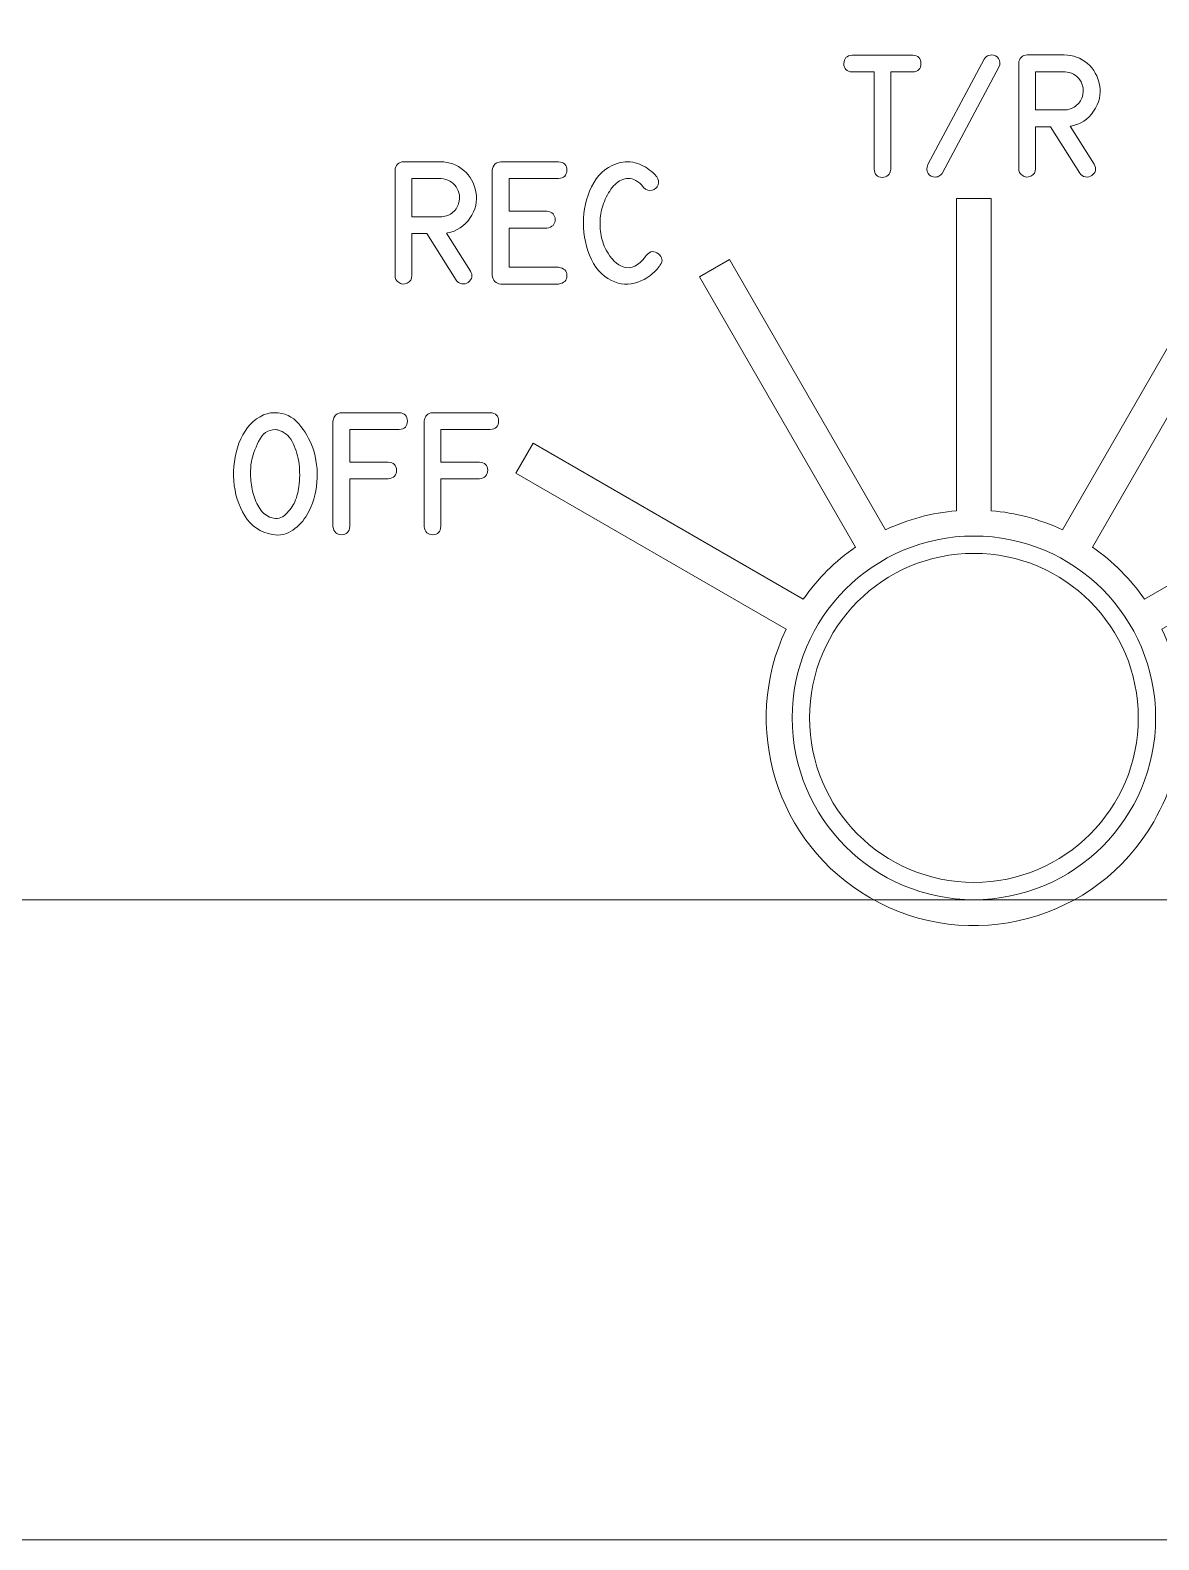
# Model space of a CAD drawing. Header units: millimetres. Extents: x -149 to 112, y -213 to 105.
# Drawn here: x -1.92 to 30.68, y 30.03 to 73.62 of the extents above; entities that cross this region are included whole.
import ezdxf

# ---------------------------------------------------------------- set-up
doc = ezdxf.new("R2010")
doc.units = ezdxf.units.MM
doc.header["$MEASUREMENT"] = 0
doc.layers.add('Layer 1', color=7, linetype='Continuous')

msp = doc.modelspace()

# ---------------------------------------------------------------- linework, layer by layer
at = {"layer": 'Layer 1', "color": 250, "lineweight": 9}
msp.add_ellipse((25.3415, 53.7623), major_axis=(0, 4.7501), ratio=0.9999789, dxfattribs=at)
at = {"layer": 'Layer 1', "lineweight": 9}
msp.add_open_spline([(-78.3355, 103.1308), (-78.3355, 103.1308), (-78.3355, 91.1433), (-78.3355, 91.1433), (-78.3355, 91.1433), (-78.3345, 89.553), (-78.9653, 88.0275), (-80.0891, 86.9023), (-80.0891, 86.9023), (-81.2129, 85.777), (-82.7452, 85.1443), (-84.3355, 85.1433), (-84.3355, 85.1433), (-84.3355, 85.1433), (-86.798, 85.1433), (-86.798, 85.1433), (-86.798, 85.1433), (-87.1961, 85.1431), (-87.5778, 84.9847), (-87.8591, 84.703), (-87.8591, 84.703), (-88.1404, 84.4214), (-88.2983, 84.0414), (-88.298, 83.6433), (-88.298, 83.6433), (-88.298, 83.6433), (-88.298, 51.0183), (-88.298, 51.0183), (-88.298, 51.0183), (-88.2978, 50.6203), (-88.1394, 50.2386), (-87.8577, 49.9573), (-87.8577, 49.9573), (-87.5761, 49.676), (-87.1961, 49.5181), (-86.798, 49.5183), (-86.798, 49.5183), (-86.798, 49.5183), (-84.3355, 49.5183), (-84.3355, 49.5183), (-84.3355, 49.5183), (-82.7452, 49.5193), (-81.2197, 48.8886), (-80.0945, 47.7648), (-80.0945, 47.7648), (-78.9692, 46.641), (-78.3365, 45.1086), (-78.3355, 43.5183), (-78.3355, 43.5183), (-78.3355, 43.5183), (-78.3355, 31.5308), (-78.3355, 31.5308), (-78.3355, 31.5308), (-78.3353, 31.1328), (-78.1769, 30.7511), (-77.8952, 30.4698), (-77.8952, 30.4698), (-77.6136, 30.1885), (-77.2336, 30.0306), (-76.8355, 30.0308), (-76.8355, 30.0308), (-76.8355, 30.0308), (44.6895, 30.0308), (44.6895, 30.0308), (44.6895, 30.0308), (45.0875, 30.0311), (45.4692, 30.1895), (45.7505, 30.4711), (45.7505, 30.4711), (46.0318, 30.7528), (46.1897, 31.1328), (46.1895, 31.5308), (46.1895, 31.5308), (46.1895, 31.5308), (46.1895, 43.5183), (46.1895, 43.5183), (46.1895, 43.5183), (46.1885, 45.1086), (46.8192, 46.6342), (47.943, 47.7594), (47.943, 47.7594), (49.0668, 48.8846), (50.5992, 49.5173), (52.1895, 49.5183), (52.1895, 49.5183), (52.1895, 49.5183), (54.652, 49.5183), (54.652, 49.5183), (54.652, 49.5183), (55.05, 49.5186), (55.4317, 49.677), (55.713, 49.9586), (55.713, 49.9586), (55.9943, 50.2403), (56.1522, 50.6203), (56.152, 51.0183), (56.152, 51.0183), (56.152, 51.0183), (56.152, 83.6433), (56.152, 83.6433), (56.152, 83.6433), (56.1517, 84.0414), (55.9933, 84.4231), (55.7117, 84.7044), (55.7117, 84.7044), (55.43, 84.9857), (55.05, 85.1436), (54.652, 85.1433), (54.652, 85.1433), (54.652, 85.1433), (52.1895, 85.1433), (52.1895, 85.1433), (52.1895, 85.1433), (50.5992, 85.1423), (49.0736, 85.7731), (47.9484, 86.8969), (47.9484, 86.8969), (46.8232, 88.0207), (46.1905, 89.553), (46.1895, 91.1433), (46.1895, 91.1433), (46.1895, 91.1433), (46.1895, 103.1308), (46.1895, 103.1308), (46.1895, 103.1308), (46.1892, 103.5289), (46.0308, 103.9106), (45.7492, 104.1919), (45.7492, 104.1919), (45.4675, 104.4732), (45.0875, 104.6311), (44.6895, 104.6308), (44.6895, 104.6308), (44.6895, 104.6308), (-76.8355, 104.6308), (-76.8355, 104.6308), (-76.8355, 104.6308), (-77.2336, 104.6306), (-77.6153, 104.4722), (-77.8966, 104.1905), (-77.8966, 104.1905), (-78.1779, 103.9089), (-78.3358, 103.5289), (-78.3355, 103.1308)], degree=3, knots=[0, 0, 0, 0, 0.027027, 0.027027, 0.027027, 0.027027, 0.0540541, 0.0540541, 0.0540541, 0.0540541, 0.0810811, 0.0810811, 0.0810811, 0.0810811, 0.1081081, 0.1081081, 0.1081081, 0.1081081, 0.1351351, 0.1351351, 0.1351351, 0.1351351, 0.1621622, 0.1621622, 0.1621622, 0.1621622, 0.1891892, 0.1891892, 0.1891892, 0.1891892, 0.2162162, 0.2162162, 0.2162162, 0.2162162, 0.2432432, 0.2432432, 0.2432432, 0.2432432, 0.2702703, 0.2702703, 0.2702703, 0.2702703, 0.2972973, 0.2972973, 0.2972973, 0.2972973, 0.3243243, 0.3243243, 0.3243243, 0.3243243, 0.3513514, 0.3513514, 0.3513514, 0.3513514, 0.3783784, 0.3783784, 0.3783784, 0.3783784, 0.4054054, 0.4054054, 0.4054054, 0.4054054, 0.4324324, 0.4324324, 0.4324324, 0.4324324, 0.4594595, 0.4594595, 0.4594595, 0.4594595, 0.4864865, 0.4864865, 0.4864865, 0.4864865, 0.5135135, 0.5135135, 0.5135135, 0.5135135, 0.5405405, 0.5405405, 0.5405405, 0.5405405, 0.5675676, 0.5675676, 0.5675676, 0.5675676, 0.5945946, 0.5945946, 0.5945946, 0.5945946, 0.6216216, 0.6216216, 0.6216216, 0.6216216, 0.6486486, 0.6486486, 0.6486486, 0.6486486, 0.6756757, 0.6756757, 0.6756757, 0.6756757, 0.7027027, 0.7027027, 0.7027027, 0.7027027, 0.7297297, 0.7297297, 0.7297297, 0.7297297, 0.7567568, 0.7567568, 0.7567568, 0.7567568, 0.7837838, 0.7837838, 0.7837838, 0.7837838, 0.8108108, 0.8108108, 0.8108108, 0.8108108, 0.8378378, 0.8378378, 0.8378378, 0.8378378, 0.8648649, 0.8648649, 0.8648649, 0.8648649, 0.8918919, 0.8918919, 0.8918919, 0.8918919, 0.9189189, 0.9189189, 0.9189189, 0.9189189, 0.9459459, 0.9459459, 0.9459459, 0.9459459, 1, 1, 1, 1], dxfattribs=at)
at = {"layer": 'Layer 1', "color": 240, "lineweight": 9}
for points, knots in [([(22.4573, 69.6093), (22.4573, 69.6093), (22.4573, 72.4103), (22.4573, 72.4103), (22.4573, 72.4103), (22.4573, 72.4103), (21.8253, 72.4103), (21.8253, 72.4103), (21.8253, 72.4103), (21.6647, 72.4226), (21.5842, 72.5037), (21.5848, 72.6519), (21.5848, 72.6519), (21.5854, 72.8007), (21.6659, 72.8824), (21.8253, 72.8959), (21.8253, 72.8959), (21.8253, 72.8959), (23.5738, 72.8959), (23.5738, 72.8959), (23.5738, 72.8959), (23.732, 72.8836), (23.8119, 72.8018), (23.8125, 72.6519), (23.8125, 72.6519), (23.8131, 72.5026), (23.7332, 72.4214), (23.5738, 72.4103), (23.5738, 72.4103), (23.5738, 72.4103), (22.9435, 72.4103), (22.9435, 72.4103), (22.9435, 72.4103), (22.9435, 72.4103), (22.9435, 69.6093), (22.9435, 69.6093), (22.9435, 69.6093), (22.9171, 69.4464), (22.8324, 69.3658), (22.689, 69.3682), (22.689, 69.3682), (22.5461, 69.3706), (22.4691, 69.4511), (22.4573, 69.6093)], [0, 0, 0, 0, 0.0833333, 0.0833333, 0.0833333, 0.0833333, 0.1666667, 0.1666667, 0.1666667, 0.1666667, 0.25, 0.25, 0.25, 0.25, 0.3333333, 0.3333333, 0.3333333, 0.3333333, 0.4166667, 0.4166667, 0.4166667, 0.4166667, 0.5, 0.5, 0.5, 0.5, 0.5833333, 0.5833333, 0.5833333, 0.5833333, 0.6666667, 0.6666667, 0.6666667, 0.6666667, 0.75, 0.75, 0.75, 0.75, 0.8333333, 0.8333333, 0.8333333, 0.8333333, 1, 1, 1, 1]), ([(25.6403, 72.7777), (25.675, 72.84), (25.7167, 72.8765), (25.7655, 72.887), (25.7655, 72.887), (25.8143, 72.8982), (25.8414, 72.9035), (25.8473, 72.9035), (25.8473, 72.9035), (25.9302, 72.9035), (25.9984, 72.8676), (26.0519, 72.7965), (26.0519, 72.7965), (26.106, 72.7254), (26.1089, 72.6419), (26.0607, 72.5454), (26.0607, 72.5454), (26.0607, 72.5454), (24.435, 69.4999), (24.435, 69.4999), (24.435, 69.4999), (24.4209, 69.4734), (24.3962, 69.4464), (24.3609, 69.4181), (24.3609, 69.4181), (24.3251, 69.3899), (24.278, 69.3758), (24.2192, 69.3758), (24.2192, 69.3758), (24.1369, 69.3758), (24.0711, 69.4117), (24.0223, 69.4828), (24.0223, 69.4828), (23.9735, 69.5539), (23.9688, 69.6392), (24.0076, 69.7392), (24.0076, 69.7392), (24.0076, 69.7392), (25.6403, 72.7777), (25.6403, 72.7777)], [0, 0, 0, 0, 0.0909091, 0.0909091, 0.0909091, 0.0909091, 0.1818182, 0.1818182, 0.1818182, 0.1818182, 0.2727273, 0.2727273, 0.2727273, 0.2727273, 0.3636364, 0.3636364, 0.3636364, 0.3636364, 0.4545455, 0.4545455, 0.4545455, 0.4545455, 0.5454545, 0.5454545, 0.5454545, 0.5454545, 0.6363636, 0.6363636, 0.6363636, 0.6363636, 0.7272727, 0.7272727, 0.7272727, 0.7272727, 0.8181818, 0.8181818, 0.8181818, 0.8181818, 1, 1, 1, 1]), ([(28.8135, 69.7497), (28.887, 69.6198), (28.8664, 69.511), (28.7518, 69.4222), (28.7518, 69.4222), (28.6965, 69.3834), (28.633, 69.3699), (28.5613, 69.3829), (28.5613, 69.3829), (28.4896, 69.3952), (28.4372, 69.4311), (28.4037, 69.4893), (28.4037, 69.4893), (28.4037, 69.4893), (27.5547, 70.8316), (27.5547, 70.8316), (27.5547, 70.8316), (27.5547, 70.8316), (27.1237, 70.8316), (27.1237, 70.8316), (27.1237, 70.8316), (27.1237, 70.8316), (27.1237, 69.6186), (27.1237, 69.6186), (27.1237, 69.6186), (27.1237, 69.5187), (27.0785, 69.4469), (26.9879, 69.4023), (26.9879, 69.4023), (26.8968, 69.3582), (26.8121, 69.3664), (26.7328, 69.4275), (26.7328, 69.4275), (26.6698, 69.4746), (26.6381, 69.5381), (26.6381, 69.6186), (26.6381, 69.6186), (26.6381, 69.6186), (26.6381, 72.6624), (26.6381, 72.6624), (26.6381, 72.6624), (26.6381, 72.7289), (26.6616, 72.7859), (26.7081, 72.8329), (26.7081, 72.8329), (26.7545, 72.88), (26.8115, 72.9035), (26.8792, 72.9035), (26.8792, 72.9035), (26.8792, 72.9035), (27.9486, 72.9035), (27.9486, 72.9035), (27.9486, 72.9035), (28.2062, 72.9035), (28.4296, 72.8218), (28.6189, 72.6583), (28.6189, 72.6583), (28.8082, 72.4943), (28.9264, 72.2867), (28.9723, 72.0351), (28.9723, 72.0351), (29.0205, 71.7652), (28.9634, 71.513), (28.8006, 71.2784), (28.8006, 71.2784), (28.6383, 71.0432), (28.4225, 70.9009), (28.1538, 70.8504), (28.1538, 70.8504), (28.1538, 70.8504), (28.1209, 70.8451), (28.1209, 70.8451), (28.1209, 70.8451), (28.1209, 70.8451), (28.8135, 69.7497), (28.8135, 69.7497)], [0, 0, 0, 0, 0.05, 0.05, 0.05, 0.05, 0.1, 0.1, 0.1, 0.1, 0.15, 0.15, 0.15, 0.15, 0.2, 0.2, 0.2, 0.2, 0.25, 0.25, 0.25, 0.25, 0.3, 0.3, 0.3, 0.3, 0.35, 0.35, 0.35, 0.35, 0.4, 0.4, 0.4, 0.4, 0.45, 0.45, 0.45, 0.45, 0.5, 0.5, 0.5, 0.5, 0.55, 0.55, 0.55, 0.55, 0.6, 0.6, 0.6, 0.6, 0.65, 0.65, 0.65, 0.65, 0.7, 0.7, 0.7, 0.7, 0.75, 0.75, 0.75, 0.75, 0.8, 0.8, 0.8, 0.8, 0.85, 0.85, 0.85, 0.85, 0.9, 0.9, 0.9, 0.9, 1, 1, 1, 1]), ([(27.9486, 71.3154), (28.0662, 71.3154), (28.1744, 71.3507), (28.2738, 71.4225), (28.2738, 71.4225), (28.3731, 71.4936), (28.4396, 71.5865), (28.4743, 71.7011), (28.4743, 71.7011), (28.5284, 71.8781), (28.5037, 72.038), (28.4002, 72.1809), (28.4002, 72.1809), (28.2967, 72.3238), (28.1544, 72.4026), (27.9733, 72.4179), (27.9733, 72.4179), (27.9733, 72.4179), (27.1237, 72.4179), (27.1237, 72.4179), (27.1237, 72.4179), (27.1237, 72.4179), (27.1237, 71.3154), (27.1237, 71.3154), (27.1237, 71.3154), (27.1237, 71.3154), (27.9486, 71.3154), (27.9486, 71.3154)], [0, 0, 0, 0, 0.125, 0.125, 0.125, 0.125, 0.25, 0.25, 0.25, 0.25, 0.375, 0.375, 0.375, 0.375, 0.5, 0.5, 0.5, 0.5, 0.625, 0.625, 0.625, 0.625, 0.75, 0.75, 0.75, 0.75, 1, 1, 1, 1]), ([(10.7953, 66.6623), (10.8688, 66.5324), (10.8482, 66.4236), (10.7336, 66.3348), (10.7336, 66.3348), (10.6783, 66.296), (10.6148, 66.2825), (10.5431, 66.2955), (10.5431, 66.2955), (10.4714, 66.3078), (10.419, 66.3437), (10.3855, 66.4019), (10.3855, 66.4019), (10.3855, 66.4019), (9.5365, 67.7442), (9.5365, 67.7442), (9.5365, 67.7442), (9.5365, 67.7442), (9.1055, 67.7442), (9.1055, 67.7442), (9.1055, 67.7442), (9.1055, 67.7442), (9.1055, 66.5312), (9.1055, 66.5312), (9.1055, 66.5312), (9.1055, 66.4313), (9.0603, 66.3595), (8.9697, 66.3149), (8.9697, 66.3149), (8.8786, 66.2708), (8.7939, 66.279), (8.7146, 66.3401), (8.7146, 66.3401), (8.6516, 66.3872), (8.6199, 66.4507), (8.6199, 66.5312), (8.6199, 66.5312), (8.6199, 66.5312), (8.6199, 69.575), (8.6199, 69.575), (8.6199, 69.575), (8.6199, 69.6415), (8.6434, 69.6985), (8.6899, 69.7455), (8.6899, 69.7455), (8.7363, 69.7926), (8.7933, 69.8161), (8.861, 69.8161), (8.861, 69.8161), (8.861, 69.8161), (9.9304, 69.8161), (9.9304, 69.8161), (9.9304, 69.8161), (10.188, 69.8161), (10.4114, 69.7344), (10.6007, 69.5709), (10.6007, 69.5709), (10.79, 69.4069), (10.9082, 69.1993), (10.9541, 68.9477), (10.9541, 68.9477), (11.0023, 68.6778), (10.9452, 68.4256), (10.7824, 68.191), (10.7824, 68.191), (10.6201, 67.9558), (10.4043, 67.8135), (10.1356, 67.763), (10.1356, 67.763), (10.1356, 67.763), (10.1027, 67.7577), (10.1027, 67.7577), (10.1027, 67.7577), (10.1027, 67.7577), (10.7953, 66.6623), (10.7953, 66.6623)], [0, 0, 0, 0, 0.05, 0.05, 0.05, 0.05, 0.1, 0.1, 0.1, 0.1, 0.15, 0.15, 0.15, 0.15, 0.2, 0.2, 0.2, 0.2, 0.25, 0.25, 0.25, 0.25, 0.3, 0.3, 0.3, 0.3, 0.35, 0.35, 0.35, 0.35, 0.4, 0.4, 0.4, 0.4, 0.45, 0.45, 0.45, 0.45, 0.5, 0.5, 0.5, 0.5, 0.55, 0.55, 0.55, 0.55, 0.6, 0.6, 0.6, 0.6, 0.65, 0.65, 0.65, 0.65, 0.7, 0.7, 0.7, 0.7, 0.75, 0.75, 0.75, 0.75, 0.8, 0.8, 0.8, 0.8, 0.85, 0.85, 0.85, 0.85, 0.9, 0.9, 0.9, 0.9, 1, 1, 1, 1]), ([(13.3394, 69.3357), (13.3394, 69.3357), (11.9113, 69.3357), (11.9113, 69.3357), (11.9113, 69.3357), (11.9113, 69.3357), (11.9113, 68.3933), (11.9113, 68.3933), (11.9113, 68.3933), (11.9113, 68.3933), (13.0002, 68.3933), (13.0002, 68.3933), (13.0002, 68.3933), (13.163, 68.3692), (13.2442, 68.2874), (13.2436, 68.1481), (13.2436, 68.1481), (13.243, 68.0082), (13.1619, 67.927), (13.0002, 67.9041), (13.0002, 67.9041), (13.0002, 67.9041), (11.9113, 67.9041), (11.9113, 67.9041), (11.9113, 67.9041), (11.9113, 67.9041), (11.9113, 66.7723), (11.9113, 66.7723), (11.9113, 66.7723), (11.9113, 66.7723), (13.3394, 66.7723), (13.3394, 66.7723), (13.3394, 66.7723), (13.5011, 66.7482), (13.5822, 66.6676), (13.5822, 66.5295), (13.5822, 66.5295), (13.5822, 66.3919), (13.5011, 66.3113), (13.3394, 66.2884), (13.3394, 66.2884), (13.3394, 66.2884), (11.672, 66.2884), (11.672, 66.2884), (11.672, 66.2884), (11.5285, 66.3066), (11.4468, 66.3884), (11.4274, 66.533), (11.4274, 66.533), (11.4274, 66.533), (11.4274, 69.575), (11.4274, 69.575), (11.4274, 69.575), (11.4492, 69.7267), (11.5309, 69.8067), (11.672, 69.8161), (11.672, 69.8161), (11.672, 69.8161), (13.3394, 69.8161), (13.3394, 69.8161), (13.3394, 69.8161), (13.5011, 69.8038), (13.5822, 69.7226), (13.5816, 69.5739), (13.5816, 69.5739), (13.5811, 69.4251), (13.4999, 69.3457), (13.3394, 69.3357)], [0, 0, 0, 0, 0.0555556, 0.0555556, 0.0555556, 0.0555556, 0.1111111, 0.1111111, 0.1111111, 0.1111111, 0.1666667, 0.1666667, 0.1666667, 0.1666667, 0.2222222, 0.2222222, 0.2222222, 0.2222222, 0.2777778, 0.2777778, 0.2777778, 0.2777778, 0.3333333, 0.3333333, 0.3333333, 0.3333333, 0.3888889, 0.3888889, 0.3888889, 0.3888889, 0.4444444, 0.4444444, 0.4444444, 0.4444444, 0.5, 0.5, 0.5, 0.5, 0.5555556, 0.5555556, 0.5555556, 0.5555556, 0.6111111, 0.6111111, 0.6111111, 0.6111111, 0.6666667, 0.6666667, 0.6666667, 0.6666667, 0.7222222, 0.7222222, 0.7222222, 0.7222222, 0.7777778, 0.7777778, 0.7777778, 0.7777778, 0.8333333, 0.8333333, 0.8333333, 0.8333333, 0.8888889, 0.8888889, 0.8888889, 0.8888889, 1, 1, 1, 1]), ([(16.2791, 66.8399), (16.2791, 66.8399), (16.2638, 66.817), (16.2638, 66.817), (16.2638, 66.817), (16.2603, 66.8129), (16.2574, 66.8087), (16.255, 66.8052), (16.255, 66.8052), (16.2533, 66.8017), (16.2509, 66.7982), (16.2486, 66.7946), (16.2486, 66.7946), (16.091, 66.5824), (15.8846, 66.4313), (15.6289, 66.3407), (15.6289, 66.3407), (15.3737, 66.2508), (15.122, 66.2672), (14.8739, 66.3901), (14.8739, 66.3901), (14.5858, 66.5336), (14.3742, 66.777), (14.2389, 67.1203), (14.2389, 67.1203), (14.1043, 67.4637), (14.0461, 67.8206), (14.0649, 68.191), (14.0649, 68.191), (14.0843, 68.5614), (14.1819, 68.9012), (14.3577, 69.2117), (14.3577, 69.2117), (14.5341, 69.5215), (14.7899, 69.7156), (15.1256, 69.7938), (15.1256, 69.7938), (15.3184, 69.8384), (15.5107, 69.8196), (15.7024, 69.7379), (15.7024, 69.7379), (15.894, 69.6556), (16.0516, 69.5404), (16.1745, 69.3922), (16.1745, 69.3922), (16.1757, 69.3922), (16.1786, 69.3887), (16.1827, 69.3804), (16.1827, 69.3804), (16.2356, 69.3116), (16.2468, 69.2358), (16.2156, 69.1541), (16.2156, 69.1541), (16.1845, 69.0718), (16.128, 69.0206), (16.0451, 68.9994), (16.0451, 68.9994), (15.9569, 68.9765), (15.8752, 69.003), (15.8005, 69.0788), (15.8005, 69.0788), (15.6465, 69.2581), (15.4983, 69.344), (15.3561, 69.3375), (15.3561, 69.3375), (15.2138, 69.3305), (15.0862, 69.2717), (14.9739, 69.1617), (14.9739, 69.1617), (14.861, 69.0512), (14.7675, 68.9101), (14.6928, 68.7378), (14.6928, 68.7378), (14.6182, 68.5655), (14.5723, 68.4044), (14.5553, 68.2539), (14.5553, 68.2539), (14.5347, 68.0864), (14.5365, 67.9176), (14.5611, 67.7483), (14.5611, 67.7483), (14.5858, 67.579), (14.6376, 67.4196), (14.717, 67.2703), (14.717, 67.2703), (14.8551, 67.0086), (15.0286, 66.8446), (15.2379, 66.7788), (15.2379, 66.7788), (15.4478, 66.7123), (15.6524, 66.8129), (15.8523, 67.0792), (15.8523, 67.0792), (15.8617, 67.0904), (15.8723, 67.1057), (15.8852, 67.1239), (15.8852, 67.1239), (15.9928, 67.2432), (16.1069, 67.2556), (16.2268, 67.1609), (16.2268, 67.1609), (16.3467, 67.0663), (16.3644, 66.9593), (16.2791, 66.8399)], [0, 0, 0, 0, 0.037037, 0.037037, 0.037037, 0.037037, 0.0740741, 0.0740741, 0.0740741, 0.0740741, 0.1111111, 0.1111111, 0.1111111, 0.1111111, 0.1481481, 0.1481481, 0.1481481, 0.1481481, 0.1851852, 0.1851852, 0.1851852, 0.1851852, 0.2222222, 0.2222222, 0.2222222, 0.2222222, 0.2592593, 0.2592593, 0.2592593, 0.2592593, 0.2962963, 0.2962963, 0.2962963, 0.2962963, 0.3333333, 0.3333333, 0.3333333, 0.3333333, 0.3703704, 0.3703704, 0.3703704, 0.3703704, 0.4074074, 0.4074074, 0.4074074, 0.4074074, 0.4444444, 0.4444444, 0.4444444, 0.4444444, 0.4814815, 0.4814815, 0.4814815, 0.4814815, 0.5185185, 0.5185185, 0.5185185, 0.5185185, 0.5555556, 0.5555556, 0.5555556, 0.5555556, 0.5925926, 0.5925926, 0.5925926, 0.5925926, 0.6296296, 0.6296296, 0.6296296, 0.6296296, 0.6666667, 0.6666667, 0.6666667, 0.6666667, 0.7037037, 0.7037037, 0.7037037, 0.7037037, 0.7407407, 0.7407407, 0.7407407, 0.7407407, 0.7777778, 0.7777778, 0.7777778, 0.7777778, 0.8148148, 0.8148148, 0.8148148, 0.8148148, 0.8518519, 0.8518519, 0.8518519, 0.8518519, 0.8888889, 0.8888889, 0.8888889, 0.8888889, 0.9259259, 0.9259259, 0.9259259, 0.9259259, 1, 1, 1, 1]), ([(9.9304, 68.228), (10.048, 68.228), (10.1562, 68.2633), (10.2556, 68.3351), (10.2556, 68.3351), (10.3549, 68.4062), (10.4214, 68.4991), (10.4561, 68.6137), (10.4561, 68.6137), (10.5102, 68.7907), (10.4855, 68.9506), (10.382, 69.0935), (10.382, 69.0935), (10.2785, 69.2364), (10.1362, 69.3152), (9.9551, 69.3305), (9.9551, 69.3305), (9.9551, 69.3305), (9.1055, 69.3305), (9.1055, 69.3305), (9.1055, 69.3305), (9.1055, 69.3305), (9.1055, 68.228), (9.1055, 68.228), (9.1055, 68.228), (9.1055, 68.228), (9.9304, 68.228), (9.9304, 68.228)], [0, 0, 0, 0, 0.125, 0.125, 0.125, 0.125, 0.25, 0.25, 0.25, 0.25, 0.375, 0.375, 0.375, 0.375, 0.5, 0.5, 0.5, 0.5, 0.625, 0.625, 0.625, 0.625, 0.75, 0.75, 0.75, 0.75, 1, 1, 1, 1]), ([(30.2708, 57.1857), (30.2708, 57.1857), (38.0763, 61.6922), (38.0763, 61.6922), (38.0763, 61.6922), (38.0763, 61.6922), (38.5771, 60.8265), (38.5771, 60.8265), (38.5771, 60.8265), (38.5771, 60.8265), (30.77, 56.3192), (30.77, 56.3192), (30.77, 56.3192), (31.5771, 54.6017), (31.5584, 52.5302), (30.5377, 50.7624), (30.5377, 50.7624), (28.8809, 47.8927), (25.2112, 46.9094), (22.3415, 48.5662), (22.3415, 48.5662), (19.6177, 50.1388), (18.5933, 53.525), (19.9131, 56.3191), (19.9131, 56.3191), (19.9131, 56.3191), (12.1057, 60.8267), (12.1057, 60.8267), (12.1057, 60.8267), (12.1057, 60.8267), (12.6065, 61.6923), (12.6065, 61.6923), (12.6065, 61.6923), (12.6065, 61.6923), (20.4131, 57.1852), (20.4131, 57.1852), (20.4131, 57.1852), (20.8307, 57.7878), (21.343, 58.2928), (21.9182, 58.6916), (21.9182, 58.6916), (21.9182, 58.6916), (17.4114, 66.4972), (17.4114, 66.4972), (17.4114, 66.4972), (17.4114, 66.4972), (18.277, 66.998), (18.277, 66.998), (18.277, 66.998), (18.277, 66.998), (22.7845, 59.1908), (22.7845, 59.1908), (22.7845, 59.1908), (23.4317, 59.4949), (24.129, 59.6818), (24.8414, 59.7421), (24.8414, 59.7421), (24.8414, 59.7421), (24.8413, 68.7542), (24.8413, 68.7542), (24.8413, 68.7542), (24.8413, 68.7542), (25.8413, 68.7542), (25.8413, 68.7542), (25.8413, 68.7542), (25.8413, 68.7542), (25.8414, 59.743), (25.8414, 59.743), (25.8414, 59.743), (26.5389, 59.6851), (27.2353, 59.5039), (27.8982, 59.1908), (27.8982, 59.1908), (27.8982, 59.1908), (32.4057, 66.998), (32.4057, 66.998), (32.4057, 66.998), (32.4057, 66.998), (33.2713, 66.4972), (33.2713, 66.4972), (33.2713, 66.4972), (33.2713, 66.4972), (28.7643, 58.6908), (28.7643, 58.6908), (28.7643, 58.6908), (29.367, 58.2732), (29.872, 57.7608), (30.2708, 57.1857)], [0, 0, 0, 0, 0.0434783, 0.0434783, 0.0434783, 0.0434783, 0.0869565, 0.0869565, 0.0869565, 0.0869565, 0.1304348, 0.1304348, 0.1304348, 0.1304348, 0.173913, 0.173913, 0.173913, 0.173913, 0.2173913, 0.2173913, 0.2173913, 0.2173913, 0.2608696, 0.2608696, 0.2608696, 0.2608696, 0.3043478, 0.3043478, 0.3043478, 0.3043478, 0.3478261, 0.3478261, 0.3478261, 0.3478261, 0.3913043, 0.3913043, 0.3913043, 0.3913043, 0.4347826, 0.4347826, 0.4347826, 0.4347826, 0.4782609, 0.4782609, 0.4782609, 0.4782609, 0.5217391, 0.5217391, 0.5217391, 0.5217391, 0.5652174, 0.5652174, 0.5652174, 0.5652174, 0.6086957, 0.6086957, 0.6086957, 0.6086957, 0.6521739, 0.6521739, 0.6521739, 0.6521739, 0.6956522, 0.6956522, 0.6956522, 0.6956522, 0.7391304, 0.7391304, 0.7391304, 0.7391304, 0.7826087, 0.7826087, 0.7826087, 0.7826087, 0.826087, 0.826087, 0.826087, 0.826087, 0.8695652, 0.8695652, 0.8695652, 0.8695652, 0.9130435, 0.9130435, 0.9130435, 0.9130435, 1, 1, 1, 1]), ([(6.243, 61.5587), (6.3483, 61.2406), (6.3883, 60.9108), (6.3624, 60.5686), (6.3624, 60.5686), (6.3365, 60.2264), (6.2425, 59.9142), (6.0808, 59.6314), (6.0808, 59.6314), (5.9785, 59.4556), (5.8391, 59.3063), (5.6621, 59.1834), (5.6621, 59.1834), (5.4852, 59.0605), (5.29, 59.0176), (5.0765, 59.0546), (5.0765, 59.0546), (4.7285, 59.1152), (4.4621, 59.2969), (4.2775, 59.5985), (4.2775, 59.5985), (4.0923, 59.9007), (3.9865, 60.237), (3.9594, 60.6074), (3.9594, 60.6074), (3.9324, 60.9778), (3.9824, 61.3382), (4.1094, 61.6898), (4.1094, 61.6898), (4.2364, 62.0414), (4.4386, 62.2966), (4.7167, 62.4565), (4.7167, 62.4565), (4.852, 62.5347), (4.9942, 62.5735), (5.1418, 62.5735), (5.1418, 62.5735), (5.4246, 62.5735), (5.6551, 62.4671), (5.8344, 62.2542), (5.8344, 62.2542), (6.0137, 62.0408), (6.1496, 61.8092), (6.243, 61.5587)], [0, 0, 0, 0, 0.0833333, 0.0833333, 0.0833333, 0.0833333, 0.1666667, 0.1666667, 0.1666667, 0.1666667, 0.25, 0.25, 0.25, 0.25, 0.3333333, 0.3333333, 0.3333333, 0.3333333, 0.4166667, 0.4166667, 0.4166667, 0.4166667, 0.5, 0.5, 0.5, 0.5, 0.5833333, 0.5833333, 0.5833333, 0.5833333, 0.6666667, 0.6666667, 0.6666667, 0.6666667, 0.75, 0.75, 0.75, 0.75, 0.8333333, 0.8333333, 0.8333333, 0.8333333, 1, 1, 1, 1]), ([(6.8251, 59.2904), (6.8251, 59.2904), (6.8251, 62.3289), (6.8251, 62.3289), (6.8251, 62.3289), (6.8457, 62.4806), (6.9274, 62.5623), (7.0697, 62.5735), (7.0697, 62.5735), (7.0697, 62.5735), (8.7371, 62.5735), (8.7371, 62.5735), (8.7371, 62.5735), (8.8964, 62.5612), (8.9764, 62.4794), (8.9764, 62.3295), (8.9764, 62.3295), (8.9764, 62.1802), (8.8953, 62.0996), (8.7336, 62.0896), (8.7336, 62.0896), (8.7336, 62.0896), (7.309, 62.0896), (7.309, 62.0896), (7.309, 62.0896), (7.309, 62.0896), (7.309, 61.1471), (7.309, 61.1471), (7.309, 61.1471), (7.309, 61.1471), (8.4202, 61.1471), (8.4202, 61.1471), (8.4202, 61.1471), (8.5784, 61.136), (8.6589, 61.0584), (8.6613, 60.9149), (8.6613, 60.9149), (8.6636, 60.7714), (8.5831, 60.6874), (8.4202, 60.6633), (8.4202, 60.6633), (8.4202, 60.6633), (7.309, 60.6633), (7.309, 60.6633), (7.309, 60.6633), (7.309, 60.6633), (7.309, 59.2904), (7.309, 59.2904), (7.309, 59.2904), (7.2978, 59.1322), (7.2196, 59.0517), (7.0756, 59.0493), (7.0756, 59.0493), (6.9315, 59.047), (6.848, 59.1275), (6.8251, 59.2904)], [0, 0, 0, 0, 0.0666667, 0.0666667, 0.0666667, 0.0666667, 0.1333333, 0.1333333, 0.1333333, 0.1333333, 0.2, 0.2, 0.2, 0.2, 0.2666667, 0.2666667, 0.2666667, 0.2666667, 0.3333333, 0.3333333, 0.3333333, 0.3333333, 0.4, 0.4, 0.4, 0.4, 0.4666667, 0.4666667, 0.4666667, 0.4666667, 0.5333333, 0.5333333, 0.5333333, 0.5333333, 0.6, 0.6, 0.6, 0.6, 0.6666667, 0.6666667, 0.6666667, 0.6666667, 0.7333333, 0.7333333, 0.7333333, 0.7333333, 0.8, 0.8, 0.8, 0.8, 0.8666667, 0.8666667, 0.8666667, 0.8666667, 1, 1, 1, 1]), ([(9.4585, 59.2904), (9.4585, 59.2904), (9.4585, 62.3289), (9.4585, 62.3289), (9.4585, 62.3289), (9.4791, 62.4806), (9.5608, 62.5623), (9.7031, 62.5735), (9.7031, 62.5735), (9.7031, 62.5735), (11.3705, 62.5735), (11.3705, 62.5735), (11.3705, 62.5735), (11.5298, 62.5612), (11.6098, 62.4794), (11.6098, 62.3295), (11.6098, 62.3295), (11.6098, 62.1802), (11.5287, 62.0996), (11.367, 62.0896), (11.367, 62.0896), (11.367, 62.0896), (9.9424, 62.0896), (9.9424, 62.0896), (9.9424, 62.0896), (9.9424, 62.0896), (9.9424, 61.1471), (9.9424, 61.1471), (9.9424, 61.1471), (9.9424, 61.1471), (11.0536, 61.1471), (11.0536, 61.1471), (11.0536, 61.1471), (11.2118, 61.136), (11.2923, 61.0584), (11.2947, 60.9149), (11.2947, 60.9149), (11.297, 60.7714), (11.2165, 60.6874), (11.0536, 60.6633), (11.0536, 60.6633), (11.0536, 60.6633), (9.9424, 60.6633), (9.9424, 60.6633), (9.9424, 60.6633), (9.9424, 60.6633), (9.9424, 59.2904), (9.9424, 59.2904), (9.9424, 59.2904), (9.9312, 59.1322), (9.853, 59.0517), (9.709, 59.0493), (9.709, 59.0493), (9.5649, 59.047), (9.4814, 59.1275), (9.4585, 59.2904)], [0, 0, 0, 0, 0.0666667, 0.0666667, 0.0666667, 0.0666667, 0.1333333, 0.1333333, 0.1333333, 0.1333333, 0.2, 0.2, 0.2, 0.2, 0.2666667, 0.2666667, 0.2666667, 0.2666667, 0.3333333, 0.3333333, 0.3333333, 0.3333333, 0.4, 0.4, 0.4, 0.4, 0.4666667, 0.4666667, 0.4666667, 0.4666667, 0.5333333, 0.5333333, 0.5333333, 0.5333333, 0.6, 0.6, 0.6, 0.6, 0.6666667, 0.6666667, 0.6666667, 0.6666667, 0.7333333, 0.7333333, 0.7333333, 0.7333333, 0.8, 0.8, 0.8, 0.8, 0.8666667, 0.8666667, 0.8666667, 0.8666667, 1, 1, 1, 1]), ([(5.1559, 62.0843), (4.9448, 62.0843), (4.7849, 61.9709), (4.6762, 61.7433), (4.6762, 61.7433), (4.5674, 61.5158), (4.4992, 61.3218), (4.4704, 61.1612), (4.4704, 61.1612), (4.4486, 61.0437), (4.4404, 60.902), (4.4463, 60.7356), (4.4463, 60.7356), (4.4521, 60.5692), (4.4763, 60.4046), (4.5186, 60.2423), (4.5186, 60.2423), (4.5609, 60.0794), (4.625, 59.933), (4.7097, 59.8031), (4.7097, 59.8031), (4.7949, 59.6726), (4.906, 59.5861), (5.0436, 59.5438), (5.0436, 59.5438), (5.2047, 59.4932), (5.3435, 59.525), (5.4599, 59.639), (5.4599, 59.639), (5.5763, 59.7537), (5.6645, 59.8748), (5.7245, 60.0036), (5.7245, 60.0036), (5.785, 60.1359), (5.8268, 60.3087), (5.8491, 60.5239), (5.8491, 60.5239), (5.8715, 60.7385), (5.8662, 60.9531), (5.8338, 61.1671), (5.8338, 61.1671), (5.8009, 61.3811), (5.7368, 61.574), (5.6416, 61.7457), (5.6416, 61.7457), (5.5463, 61.9173), (5.4105, 62.0267), (5.2353, 62.0737), (5.2353, 62.0737), (5.2124, 62.0808), (5.1859, 62.0843), (5.1559, 62.0843)], [0, 0, 0, 0, 0.0714286, 0.0714286, 0.0714286, 0.0714286, 0.1428571, 0.1428571, 0.1428571, 0.1428571, 0.2142857, 0.2142857, 0.2142857, 0.2142857, 0.2857143, 0.2857143, 0.2857143, 0.2857143, 0.3571429, 0.3571429, 0.3571429, 0.3571429, 0.4285714, 0.4285714, 0.4285714, 0.4285714, 0.5, 0.5, 0.5, 0.5, 0.5714286, 0.5714286, 0.5714286, 0.5714286, 0.6428571, 0.6428571, 0.6428571, 0.6428571, 0.7142857, 0.7142857, 0.7142857, 0.7142857, 0.7857143, 0.7857143, 0.7857143, 0.7857143, 0.8571429, 0.8571429, 0.8571429, 0.8571429, 1, 1, 1, 1]), ([(25.3415, 48.5124), (28.241, 48.5124), (30.5915, 50.8629), (30.5915, 53.7623), (30.5915, 53.7623), (30.5915, 56.6618), (28.241, 59.0123), (25.3415, 59.0124), (25.3415, 59.0124), (22.442, 59.0124), (20.0915, 56.6619), (20.0915, 53.7624), (20.0915, 53.7624), (20.0915, 50.8629), (22.442, 48.5124), (25.3414, 48.5124), (112.3234, 48.5124), (-148.6285, 48.5124), (25.3415, 48.5124)], [0, 0, 0, 0, 0.2, 0.2, 0.2, 0.2, 0.4, 0.4, 0.4, 0.4, 0.6, 0.6, 0.6, 0.6, 1, 1, 1, 1.0001, 1.0001, 1.0001, 1.0001])]:
    msp.add_open_spline(points, degree=3, knots=knots, dxfattribs=at)

doc.saveas('drawing.dxf')
